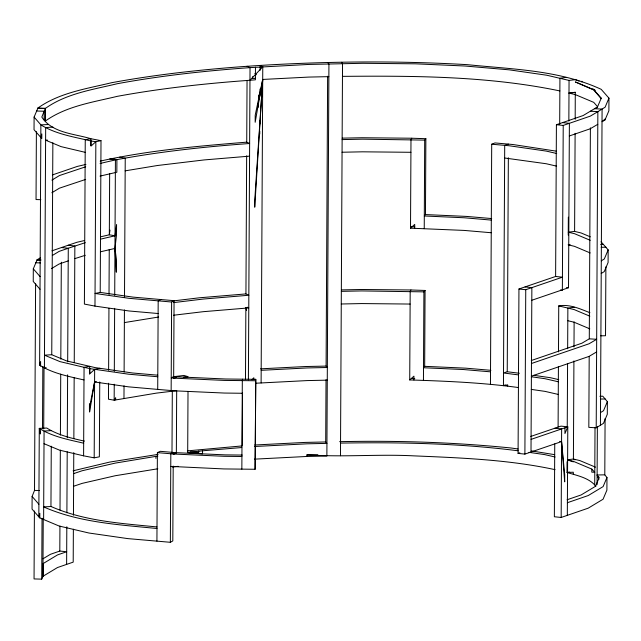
<?xml version="1.0" encoding="UTF-8"?>
<svg xmlns="http://www.w3.org/2000/svg" width="641" height="641" viewBox="0 0 641 641"><rect width="100%" height="100%" fill="white"/><g stroke="black" fill="none" stroke-linecap="round" stroke-linejoin="round"><path stroke-width="0.96" d="M35.6 283.426L34.518 490.405L32.114 496.455L32.05 509.098L39.806 517.904L59.084 526.013L88.971 533.024L127.807 538.608L170.354 542.294L172.806 540.948L173.198 466.071M40.447 257.77L37.146 259.757L33.308 268.827L33.244 281.471L40.014 289.259M589.191 356.476L588.823 427.355L596.21 427.811L600.425 425.239L602.019 121.734L605.048 119.843L608.886 110.781L608.95 98.129L601.194 89.331C559.537 70.005 512.247 69.316 467.345 64.661C398.333 60.671 329.113 61.224 260.126 65.438L247.122 66.279C201.731 69.549 156.428 74.46 111.646 82.705C86.471 88.787 59.549 92.673 37.939 108.009L34.101 117.071L34.037 129.714L41.793 138.52L41.817 133.913L40.816 137.503M34.406 511.045L34.053 578.935L41.721 579.135L43.067 576.227L43.139 563.575L57.53 554.906L66.688 551.741L59.805 551.06L50.415 554.313L42.979 558.792M36.393 131.661L36.04 199.551L40.832 199.68M99.748 381.94L99.355 456.817L94.187 457.858L83.602 455.831L83.995 379.961C68.916 376.475 52.818 373.479 39.622 365.138L40.872 124.859L34.101 117.071M39.806 517.904L39.83 513.297L38.829 516.886L39.285 428.364L46.753 428.036C57.962 435.079 71.536 438.324 84.444 441.096M40.271 429.382L40.247 433.981L39.285 428.364C52.49 436.705 68.587 439.702 83.667 443.187M40.599 366.147L40.623 361.548L39.622 365.138M41.721 579.135L42.042 518.232M42.506 428.621L42.835 366.62M44.125 119.987L44.173 111.23L45.519 108.313C66.568 93.402 92.785 89.636 117.303 83.707C161.171 75.63 205.553 70.822 250.03 67.626L308.882 64.437L362.886 63.299L415.56 63.82L465.005 66.015L509.331 69.853L546.701 75.221L569.056 80.429L575.394 79.644L579.119 81.038M42.931 576.507L43.235 518.881M43.708 428.925L44.029 366.948M37.795 108.297L45.383 108.601L45.319 121.245L45.519 108.313L37.939 108.009M43.62 519.571L44.077 431.048L51.352 430.608M156.973 526.942C121.253 523.393 84.179 521.125 50.951 506.478L51.272 446.216M157.766 375.185L132.535 372.982L95.164 367.614L66.528 360.899L51.753 354.729L52.858 142.743M59.805 551.06L59.934 526.069M60.014 510.076L60.334 450.11M60.406 435.119L60.727 374.144M60.807 359.152L61.312 262.201M43.067 576.227L57.466 567.549L66.624 564.392L66.816 526.758M66.896 512.76L67.209 451.793M67.289 437.795L67.617 374.825M67.682 361.836L68.275 248.235L85.325 242.659M73.37 529.194L73.202 562.141L66.624 564.392M73.451 515.22L73.771 452.618M73.851 438.62L74.164 377.629M74.244 362.63L74.853 245.992L68.154 245.247L52.001 250.807M83.995 379.961L84.067 367.309L59.95 361.612L44.477 355.17L51.753 354.729M89.436 409.623L89.468 403.694M89.62 374.136L89.668 366.356L84.067 367.309L89.828 368.623L128.673 374.208L157.782 376.756M90.822 145.531L90.854 138.72C74.26 133.632 52.233 133.216 41.817 117.055L44.173 111.23L36.505 111.021M89.828 368.623L89.804 373.751L94.652 369.336L99.82 368.295M48.339 124.53L40.872 124.859C55.839 134.225 74.036 136.902 91.014 140.996L90.99 146.116L95.846 141.709L101.006 140.667L100.212 292.416L95.052 293.458L129.065 298.329L171.612 302.015L174.064 300.669L173.655 378.494M94.187 457.858L94.652 369.336M158.111 313.521L129.001 310.973L94.98 306.11L95.846 141.709L91.014 140.996M108.553 383.23L108.473 399.199L114.162 400.2L156.268 393.141L176.684 390.69L176.355 452.931M108.625 370.25L108.946 308.345M109.018 294.371L109.25 249.445M109.651 173.551L109.331 234.798L100.757 236.777M114.25 384.223L114.162 400.2L115.66 397.668L115.644 399.864M114.314 371.243L114.643 308.345M114.715 295.373L115.42 159.921C159.753 151.572 204.663 146.757 249.629 143.504L246.729 142.158C197.676 146.164 148.319 150.363 100.204 161.123M124.506 296.935L125.235 158.199L119.755 157.157M123.969 398.47L124.042 385.826M124.114 371.996L124.434 309.948M155.923 458.443L155.931 456.368L157.878 456.136M156.925 541.156L157.39 452.634L160.282 451.32L176.475 452.698L225.223 454.87L242.21 455.07M242.25 393.27L224.39 393.053L174.464 390.818L157.718 389.399L158.183 300.877L161.075 299.563L174.064 300.669M170.354 542.294L170.818 453.772L173.27 452.426L173.254 454.373M171.147 390.537L171.612 302.015M171.988 452.714L172.317 390.465M241.729 447.538L202.548 450.799L202.532 453.836L187.693 452.562L188.013 391.659M198.726 451.048L198.718 452.57L190.193 451.873M241.849 469.148L242.314 380.626L242.602 379.192L255.767 379.32L255.102 469.276L223.997 468.932L170.754 466.416M242.258 445.191L242.53 392.829M245.487 379.44L245.864 307.56M173.591 302.6L203.341 299.043L248.836 295.253L245.936 293.915L246.657 155.803M246.729 142.158L247.049 80.902M248.396 379.784L250.03 67.626L247.122 66.279M252.618 76.704L252.61 78.474L255.406 78.322M253.828 379.616L253.836 377.757L252.017 379.768M255.463 67.177L255.398 79.821L249.958 80.269C205.489 83.474 161.107 88.282 117.239 96.35C92.721 102.288 66.504 106.045 45.455 120.965M255.102 469.276L255.767 379.32M259.765 134.057L259.781 131.06M259.821 124.058L259.837 121.061M259.966 96.078L260.006 89.075M260.102 70.302L260.126 66.408M255.639 383.238L261.111 382.949L262.77 66.8L260.126 65.438M254.405 459.156L306.831 456.464L306.839 454.765C342.326 457.41 377.958 453.996 413.509 455.847C460.839 457.858 508.601 459.621 555.042 469.653M254.469 446.513L306.895 443.82L326.942 443.388L325.708 441.961L326.029 379.72M261.183 370.306L307.295 367.942L327.335 367.509L326.101 366.091L327.623 76.223M340.475 455.743L342.526 63.715L341.605 62.289M518.489 387.557C482.465 382.613 446.04 381.131 409.727 379.929L410.184 291.407L410.961 289.98L425.063 290.453L424.671 366.332L423.509 367.742L463.411 369.528L490.517 371.844M491.246 232.739L464.14 230.415L410.52 228.172L410.985 139.65L411.762 138.224L425.864 138.696L425.464 214.575L424.302 215.985L464.204 217.772L491.31 220.095M413.91 379.969L413.926 376.163L409.727 379.929M414.703 228.22L414.719 224.406L410.52 228.172M423.445 380.385L423.909 291.863L425.063 290.453M424.238 228.629L424.703 140.107L425.864 138.696M490.453 384.496L491.703 144.217L494.98 142.935L512.8 144.505L556.252 151.148M507.68 386.002L507.68 384.848L503.449 385.634L504.707 145.355L508.425 144.121M518.561 374.913L503.514 372.982L507.231 371.748L508.353 157.766M559.625 441.377L561.564 441.585L564.681 481.84L564.721 474.941L561.564 441.585L524.891 454.108L518.08 453.395L518.946 288.995L555.619 276.471L562.429 277.184L525.748 289.708L518.946 288.995M524.891 454.108L525.748 289.708M531.004 452.025L531.862 287.625L525.059 286.912M554.745 443.868L554.361 516.75L561.171 517.463L588.198 508.177L603.061 499.227L606.899 490.165L606.963 477.513L604.792 474.845L605.088 418.533M555.619 276.471L556.412 124.715L583.134 115.556L597.532 106.887L601.234 98.153L593.798 89.708L575.338 81.936L593.79 90.012L601.234 98.722L601.234 98.153M558.103 427.034L558.415 366.812M558.495 351.837L558.736 305.909C569.392 303.882 580.137 308.89 589.904 312.712M559.689 124.514L559.93 78.282L565.875 77.393M561.171 517.463L561.636 428.933L554.826 428.228M608.95 98.129L605.112 107.199L597.861 111.662L590.257 116.149L563.223 125.428L562.357 290.381L560.41 290.02M564.969 427.795L564.937 433.54L567.79 426.834L560.971 426.129L530.748 436.449M567.061 461.76L567.005 472.465C577.02 475.566 589.079 477.713 595.89 486.279M567.245 426.794L567.573 363.743M567.654 348.728L567.862 308.065L558.736 305.909M568.247 235.103L568.343 217.171M568.847 121.101L569.056 80.429M567.325 515.356L567.79 426.834L531.068 439.373M531.798 300.268L568.519 287.729L569.384 123.328L562.558 122.615M573.286 473.971L573.294 472.209L567.005 472.465L569.721 472.129M567.966 460.03L573.35 461.32L573.35 461.881L567.966 460.11M573.919 360.955L573.407 459.028L575.033 459.861M573.991 346.941L574.128 321.926M590.305 236.833L581.123 232.971L574.6 231.401L575.113 133.32M575.185 119.314L575.281 92.328L568.992 93.081L575.273 94.588L593.726 102.352L597.452 106.574M581.908 82.08L581.916 81.223M531.253 360.538L581.948 343.191L589.287 338.833L590.393 127.847M591.811 469.092L591.795 472.129L594.784 472.305L591.811 469.092L573.35 461.32M594.72 484.949L595.024 427.371M597.532 107.728L597.532 106.887M596.21 427.811L597.861 111.662L590.473 111.205M597.067 484.7L597.372 426.561M605.048 119.843L605.056 119.002L602.019 121.734L602.083 109.09L594.576 108.714L596.05 108.225M605.881 266.848L605.521 335.74L600.729 335.82M599.92 396.274L602.764 396.186L607.364 401.643L607.299 414.286L603.461 423.348L600.425 425.239M601.034 241.753L608.157 249.886L608.093 262.53L604.255 271.592L601.218 273.491M262.706 79.444L255.174 122.279L255.214 115.204L262.706 79.444L254.733 207.203L254.765 200.12L262.706 79.444L308.818 77.08L328.857 76.648M258.219 107.031L258.98 95.052M258.123 107.007L258.924 95.036M100.653 239.117L115.027 235.8L116.566 224.502L116.51 234.959L114.955 248.444L116.317 272.217L116.382 259.068L114.955 248.444L100.589 251.761M109.988 230.095L109.331 234.798L115.027 235.8M608.157 249.886L604.319 258.948L601.29 260.839M607.364 401.643L603.526 410.705L600.497 412.596M606.963 477.513L603.125 486.583L588.27 495.533L567.397 502.712M249.958 80.269L262.77 66.8M51.897 180.113L59.517 175.522L85.718 166.78M51.833 192.757L59.453 188.166L85.654 179.424M52.346 255.479L59.124 251.392L68.275 248.235L61.392 247.554M51.432 268.635L59.052 264.044L68.21 260.879M597.797 124.306L590.193 128.793L569.312 135.972M596.603 351.933L588.999 356.428L531.397 376.147M176.868 376.82L173.663 376.547L171.211 377.894L174.528 378.174L176.868 376.82L225.616 378.999L242.602 379.192M157.39 452.634L174.128 454.052L176.475 452.698M567.117 499.756L581.147 494.94L595.545 486.271L599.247 477.537L597.124 474.973L604.792 474.845M52.402 174.929L77.353 166.404L85.926 164.425M531.469 363.495L589.063 343.776L596.675 339.289L589.287 338.833M518.08 453.395L519.827 452.802M74.789 258.635L85.253 255.302M73.667 473.619L82.216 470.726L115.316 463.09L155.931 456.368M73.595 486.263L82.152 483.378L115.252 475.734L157.814 468.779M68.154 245.247L76.952 242.274L84.572 240.519M73.122 470.798L109.659 462.089L158.103 454.381M503.449 385.634L505.308 385.009M100.092 163.463L115.42 159.921L109.731 158.928M100.028 176.107L116.838 172.229L116.902 159.585L111.254 158.575M96.31 381.635L94.588 381.98L89.628 406.907L89.596 412.035L94.588 381.98L128.609 386.852L157.718 389.399M125.163 170.843L157.454 165.506L204.07 159.938L249.565 156.148M124.37 322.591L158.648 317.023M568.198 244.83L570.105 244.63M568.992 93.081L575.33 92.288M574.6 231.401L568.263 232.186L574.544 233.693L590.233 240.295M574.2 307.271L567.862 308.065L574.144 309.571L589.832 316.173M567.974 459.701L573.407 459.028L579.929 460.607L595.537 467.169M172.397 467.033L178.174 466.336M172.766 300.974L199.527 297.777L245.936 293.915M173.519 315.244L203.277 311.686L248.772 307.904L247.322 307.231M174.312 376.604L183.959 375.45L188.093 376.684L183.366 377.253M187.356 450.879L241.865 445.944M187.693 452.562L202.548 450.799M52.939 127.094L45.671 127.543L44.413 367.822L46.232 367.71M47.418 140.075L45.607 140.187L61.071 146.629L85.189 152.326M50.951 506.478L43.684 506.927C79.204 522.527 118.833 524.731 156.989 528.505M260.502 368.839L305.621 366.532L326.101 366.091M261.111 382.949L307.223 380.586L327.271 380.153M254.653 445.006L305.22 442.41L325.708 441.961M600.713 244.525L603.558 244.437M307.103 455.014L317.832 454.781M306.831 456.464L326.87 456.031L328.929 64.004L327.695 62.578M342.462 76.359C415.031 75.758 488.546 76.063 559.865 90.926M342.198 138.144L362.037 137.743L411.762 138.224M342.134 139.594L362.486 139.169L424.703 140.107M342.062 152.238L362.421 151.821L410.913 152.294M341.405 289.9L361.244 289.492L410.961 289.98M341.332 291.343L361.692 290.926L423.909 291.863M341.268 303.994L361.628 303.57L410.12 304.05M339.618 441.673C396.867 440.447 454.221 442.25 511.214 448.011L518.008 448.988M340.539 443.099C399.8 442.114 459.317 443.3 518.16 450.791M601.194 247.298L605.985 247.218M600.393 399.047L605.192 398.966M255.567 380.754L224.462 380.409L174.528 378.174M411.298 226.754L414.727 226.786M411.362 378.51L414.791 378.551M241.913 456.504L224.062 456.288L174.128 454.052M35.704 262.778L40.503 262.906M34.518 490.405L39.309 490.533M37.002 260.054L40.792 260.198M37.146 259.757L40.936 259.917M425.464 214.575L466.552 216.418L491.679 218.565M424.671 366.332L465.751 368.166L490.886 370.314M161.075 299.563L132.935 297.103L100.212 292.416M491.703 144.217L508.93 145.731L546.3 151.1L556.692 153.503M504.635 157.998L546.236 163.743L556.628 166.147M507.231 371.748L519.37 373.254M566.572 287.521L568.519 287.729M556.412 124.715L563.223 125.428M533.937 375.346L550.451 377.717L558.752 379.632M531.341 376.748L545.106 378.727L558.343 381.788M531.277 389.399L545.042 391.379L558.271 394.431M531.597 450.943L554.665 454.661M528.977 452.346L544.714 454.605L555.106 457.009M101.006 140.667L90.854 138.72L85.253 139.682L84.396 304.082L94.98 306.11M83.602 455.831L59.485 450.134L44.013 443.692M568.335 244.862L574.472 246.336L590.169 252.939M567.798 320.708L574.08 322.215L589.768 328.817M592.797 88.819L595.313 90.373M254.87 73.403L256.352 74.741M33.308 268.827L40.087 276.616M32.114 496.455L38.893 504.243M597.124 474.973L598.878 479.484M246.064 307.536L246.448 309.491M246.024 307.528L246.497 310.436"/></g></svg>
